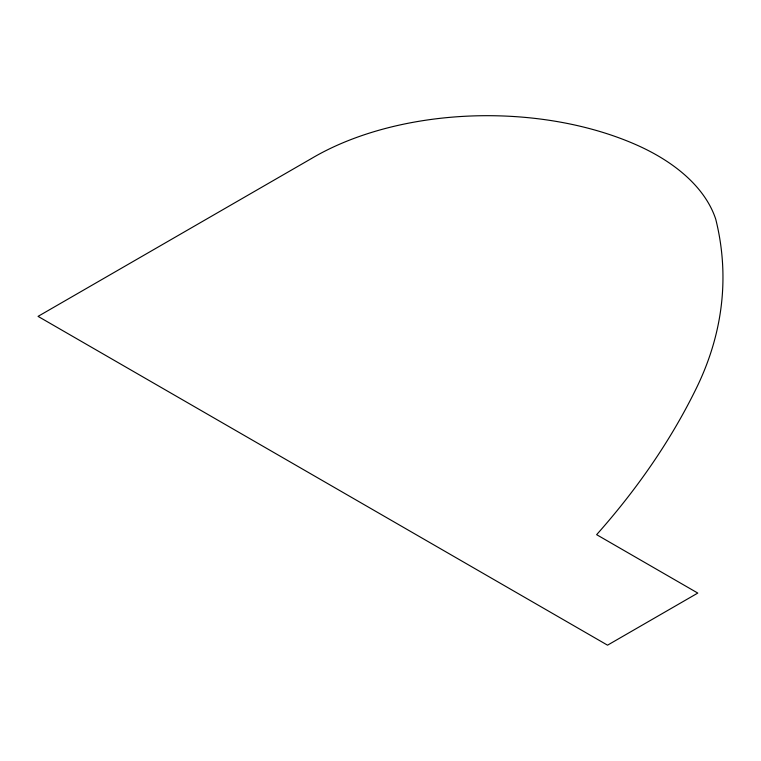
<?xml version="1.0" encoding="UTF-8"?>
<svg xmlns="http://www.w3.org/2000/svg" width="761" height="761" viewBox="0 0 761 761"><rect width="100%" height="100%" fill="white"/><g stroke="black" fill="none" stroke-linecap="round" stroke-linejoin="round"><path stroke-width="1.14" d="M311.468 158.526L38.05 316.376L607.544 645.176L697.789 593.076L596.634 534.669A1371.76 791.982 0 0 0 696.439 388.053A706.455 407.867 0 0 0 715.749 219.235A211.891 122.331 0 0 0 634.779 144.162A245.318 141.632 0 0 0 311.468 158.526"/></g></svg>
